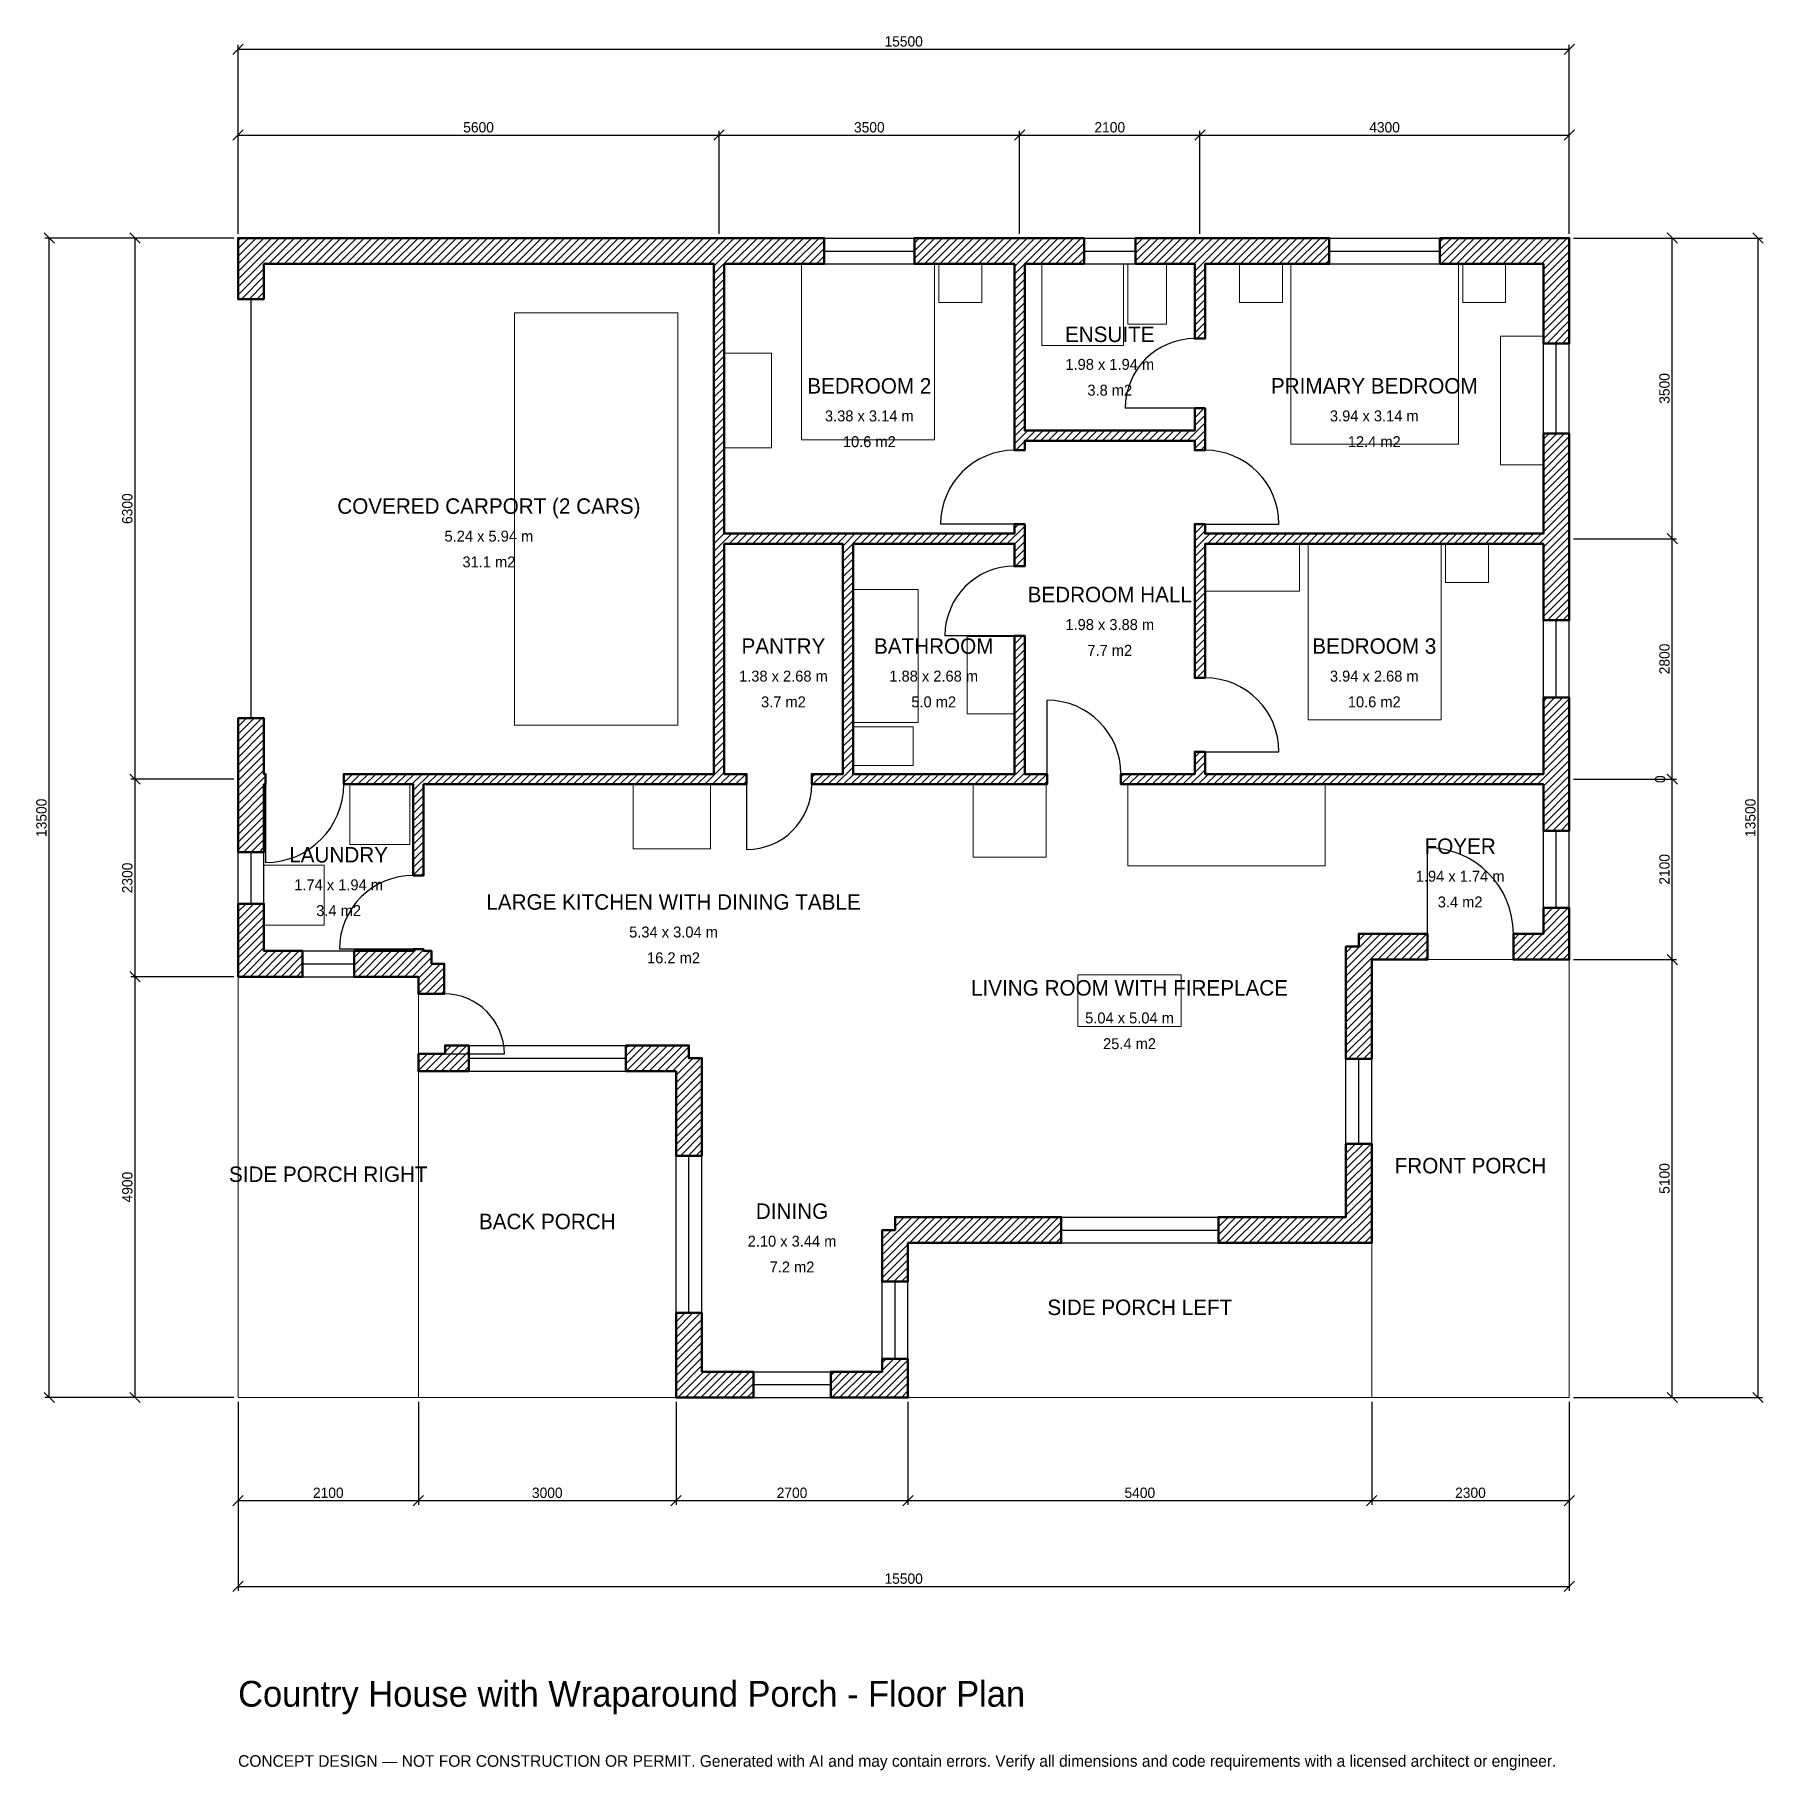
# Model space of a CAD drawing. Header units: millimetres. Extents: x -2369 to 17760, y -4341 to 15869.
import ezdxf
from ezdxf.enums import TextEntityAlignment as Align

# ---------------------------------------------------------------- set-up
doc = ezdxf.new("R2010")
doc.units = ezdxf.units.MM
doc.linetypes.add('DASHED', pattern=[1.524, 1.27, -0.254])
for name, color, linetype, lineweight in [('A-ANNO-DIMS', 1, 'Continuous', 13), ('A-ANNO-TEXT', 7, 'Continuous', 18), ('A-AREA-IDEN', 7, 'Continuous', 18), ('A-DOOR', 2, 'Continuous', 25), ('A-FLOR-FIXT', 9, 'Continuous', 13), ('A-FURN', 9, 'Continuous', 13), ('A-GLAZ', 4, 'Continuous', 25), ('A-SITE-PAVE', 8, 'Continuous', 13), ('A-WALL', 7, 'Continuous', 50), ('A-WALL-PATT', 8, 'Continuous', 13)]:
    doc.layers.add(name, color=color, linetype=linetype, lineweight=lineweight)
doc.dimstyles.new('PLAN', dxfattribs={"dimtxt": 120, "dimasz": 80, "dimexe": 50, "dimexo": 50, "dimgap": 30, "dimtad": 1, "dimdec": 0, "dimtsz": 60, "dimcen": 2.5, "dimclrd": 1, "dimclre": 1, "dimazin": 3, "dimtfac": 1, "dimtmove": 0, "dimatfit": 3})

msp = doc.modelspace()

# ---------------------------------------------------------------- hatches: boundary and pattern name
at = {"layer": 'A-WALL-PATT'}
h = msp.add_hatch(dxfattribs=at)
h.set_pattern_fill('ANSI31', color=8, scale=20)
h.paths.add_polyline_path([(6900, 0), (6900, 300), (7500, 300), (7500, 450), (7800, 450), (7800, 300), (7800.001, 300), (7800.001, 0), (7800, 0), (7800, -0.001), (7500, -0.001), (7500, 0), (6900, 0)])
h.paths.add_polyline_path([(5400, 0), (5400, -0.001), (5100, -0.001), (5100, 0), (5099.999, 0), (5099.999, 300), (5100, 300), (5100, 985), (5400, 985), (5400, 300), (6000, 300), (6000, 0), (5400, 0)])
h.paths.add_polyline_path([(5100, 3800), (4515, 3800), (4515, 4100), (5250, 4100), (5250, 3950), (5400, 3950), (5400, 2815), (5100, 2815), (5100, 3800)])
h.paths.add_polyline_path([(2400, 3800), (2400, 3799.999), (2100, 3799.999), (2100, 3800), (2099.999, 3800), (2099.999, 4000), (2410, 4000), (2410, 4100), (2685, 4100), (2685, 3800), (2400, 3800)])
h.paths.add_polyline_path([(2100, 4840), (2099.999, 4840), (2099.999, 4899.999), (2040, 4899.999), (2040, 4900), (1350, 4900), (1350, 5200), (2040, 5200), (2040, 5220), (2160, 5220), (2160, 5200), (2250, 5200), (2250, 5050), (2400, 5050), (2400, 4700), (2100, 4700), (2100, 4840)])
h.paths.add_polyline_path([(300, 4900), (300, 4899.999), (0, 4899.999), (0, 4900), (-0.001, 4900), (-0.001, 5200), (0, 5200), (0, 5750), (300, 5750), (300, 5200), (750, 5200), (750, 4900), (300, 4900)])
h.paths.add_polyline_path([(0, 7050), (0, 7140), (-0.001, 7140), (-0.001, 7260), (0, 7260), (0, 7350), (0, 7910), (300, 7910), (300, 7350), (300, 7260), (320, 7260), (320, 7140), (300, 7140), (300, 7050), (300, 6350), (0, 6350), (0, 7050)])
h.paths.add_polyline_path([(0, 13200), (-0.001, 13200), (-0.001, 13500), (0, 13500), (0, 13500.001), (300, 13500.001), (300, 13500), (5450, 13500), (5540, 13500), (5540, 13500.001), (5660, 13500.001), (5660, 13500), (5750, 13500), (6825, 13500), (6825, 13200), (5750, 13200), (5660, 13200), (5660, 10060), (7040, 10060), (7160, 10060), (9040, 10060), (9040, 10170), (9160, 10170), (9160, 10060), (9160, 9940), (9160, 9680), (9040, 9680), (9040, 9940), (7160, 9940), (7160, 7260), (7740, 7260), (7740, 7260), (9040, 7260), (9040, 8870), (9160, 8870), (9160, 7260), (9420, 7260), (9420, 7140), (9160, 7140), (9040, 7140), (7860, 7140), (7860, 7140), (7160, 7140), (7040, 7140), (6680, 7140), (6680, 7260), (7040, 7260), (7040, 9940), (5660, 9940), (5660, 7260), (5920, 7260), (5920, 7140), (5660, 7140), (5540, 7140), (2160, 7140), (2160, 6080), (2040, 6080), (2040, 7140), (2040, 7140), (1230, 7140), (1230, 7260), (2160, 7260), (2160, 7260), (5540, 7260), (5540, 9940), (5540, 10060), (5540, 13200), (5450, 13200), (300, 13200), (300, 12790), (0, 12790), (0, 13200)])
h.paths.add_polyline_path([(8950, 13500), (9040, 13500), (9040, 13500.001), (9160, 13500.001), (9160, 13500), (9250, 13500), (9850, 13500), (9850, 13200), (9250, 13200), (9160, 13200), (9160, 11260), (11140, 11260), (11140, 11520), (11260, 11520), (11260, 11260), (11260, 11140), (11260, 11030), (11140, 11030), (11140, 11140), (9160, 11140), (9160, 11030), (9040, 11030), (9040, 11140), (9040, 11260), (9040, 13200), (8950, 13200), (7875, 13200), (7875, 13500), (8950, 13500)])
h.paths.add_polyline_path([(11050, 13500), (11140, 13500), (11140, 13500.001), (11260, 13500.001), (11260, 13500), (11350, 13500), (12705, 13500), (12705, 13200), (11350, 13200), (11260, 13200), (11260, 12330), (11140, 12330), (11140, 13200), (11050, 13200), (10450, 13200), (10450, 13500), (11050, 13500)])
h.paths.add_polyline_path([(15200, 13500), (15200, 13500.001), (15500, 13500.001), (15500, 13500), (15500.001, 13500), (15500.001, 13200), (15500, 13200), (15500, 12275), (15200, 12275), (15200, 13200), (13995, 13200), (13995, 13500), (15200, 13500)])
h.paths.add_polyline_path([(15500, 10150), (15500, 10060), (15500.001, 10060), (15500.001, 9940), (15500, 9940), (15500, 9850), (15500, 9050), (15200, 9050), (15200, 9850), (15200, 9940), (11260, 9940), (11260, 8380), (11140, 8380), (11140, 9940), (11140, 10060), (11140, 10170), (11260, 10170), (11260, 10060), (15200, 10060), (15200, 10150), (15200, 11225), (15500, 11225), (15500, 10150)])
h.paths.add_polyline_path([(15500, 7350), (15500, 7260), (15500.001, 7260), (15500.001, 7140), (15500, 7140), (15500, 7050), (15500, 6600), (15200, 6600), (15200, 7050), (15200, 7140), (13140, 7140), (13140, 7140), (11260, 7140), (11140, 7140), (10280, 7140), (10280, 7260), (11140, 7260), (11140, 7520), (11260, 7520), (11260, 7260), (13260, 7260), (13260, 7260), (15200, 7260), (15200, 7350), (15200, 8150), (15500, 8150), (15500, 7350)])
h.paths.add_polyline_path([(15500, 5400), (15500.001, 5400), (15500.001, 5100), (15500, 5100), (15500, 5099.999), (15200, 5099.999), (15200, 5100), (14850, 5100), (14850, 5400), (15200, 5400), (15200, 5700), (15500, 5700), (15500, 5400)])
h.paths.add_polyline_path([(13200, 5100), (13200, 3945), (12900, 3945), (12900, 5250), (13050, 5250), (13050, 5400), (13850, 5400), (13850, 5100), (13200, 5100)])
h.paths.add_polyline_path([(13200, 2100), (13200.001, 2100), (13200.001, 1800), (13200, 1800), (13200, 1799.999), (12900, 1799.999), (12900, 1800), (11415, 1800), (11415, 2100), (12900, 2100), (12900, 2955), (13200, 2955), (13200, 2100)])
h.paths.add_polyline_path([(7800, 1800), (7800, 1350), (7500, 1350), (7500, 1950), (7650, 1950), (7650, 2100), (9585, 2100), (9585, 1800), (7800, 1800)])

# ---------------------------------------------------------------- linework, layer by layer
at = {"layer": 'A-DOOR', "linetype": 'DASHED'}
msp.add_line((150, 7910), (150, 12790), dxfattribs=at)
at = {"layer": 'A-DOOR'}
for p, q in [((11140, 11520), (10330, 11520)), ((9040, 10170), (8180, 10170)), ((11260, 10170), (12120, 10170)), ((9040, 8870), (8230, 8870)), ((9420, 7260), (9420, 8120)), ((11260, 7520), (12120, 7520)), ((320, 7140), (320, 6230)), ((5920, 7140), (5920, 6380)), ((13850, 5400), (13850, 6400)), ((2040, 5220), (1180, 5220)), ((2400, 4000), (3100, 4000))]:
    msp.add_line(p, q, dxfattribs=at)
for centre, radius, start, end in [((11140, 11520), 810, 90, 180), ((9040, 10170), 860, 90, 180), ((11260, 10170), 860, 0, 90), ((9040, 8870), 810, 90, 180), ((11260, 7520), 860, 0, 90), ((9420, 7260), 860, 0, 90), ((320, 7140), 910, 270, 360), ((5920, 7140), 760, 270, 360), ((13850, 5400), 1000, 0, 90), ((2040, 5220), 860, 90, 180), ((2400, 4000), 700, 0, 90)]:
    msp.add_arc(centre, radius, start, end, dxfattribs=at)
at = {"layer": 'A-FLOR-FIXT'}
for points in [[(9360, 12250), (10310, 12250), (10310, 13200), (9360, 13200)], [(10360, 12500), (10810, 12500), (10810, 13200), (10360, 13200)], [(7160, 7860), (7920, 7860), (7920, 9410), (7160, 9410)], [(8490, 7960), (9040, 7960), (9040, 8860), (8490, 8860)], [(7160, 7360), (7860, 7360), (7860, 7810), (7160, 7810)]]:
    msp.add_lwpolyline(points, close=True, dxfattribs=at)
at = {"layer": 'A-FURN'}
for points in [[(6560, 11150), (8110, 11150), (8110, 13200), (6560, 13200)], [(8160, 12750), (8660, 12750), (8660, 13200), (8160, 13200)], [(11660, 12750), (12160, 12750), (12160, 13200), (11660, 13200)], [(12260, 11100), (14210, 11100), (14210, 13200), (12260, 13200)], [(14260, 12750), (14760, 12750), (14760, 13200), (14260, 13200)], [(3220, 7830), (5120, 7830), (5120, 12630), (3220, 12630)], [(14700, 10860), (15200, 10860), (15200, 12360), (14700, 12360)], [(5660, 11060), (6210, 11060), (6210, 12160), (5660, 12160)], [(11260, 9390), (12360, 9390), (12360, 9940), (11260, 9940)], [(12460, 7890), (14010, 7890), (14010, 9940), (12460, 9940)], [(14060, 9490), (14560, 9490), (14560, 9940), (14060, 9940)], [(1300, 6440), (2000, 6440), (2000, 7140), (1300, 7140)], [(4600, 6390), (5500, 6390), (5500, 7140), (4600, 7140)], [(8560, 6290), (9410, 6290), (9410, 7140), (8560, 7140)], [(10360, 6190), (12660, 6190), (12660, 7140), (10360, 7140)], [(300, 5500), (1000, 5500), (1000, 6200), (300, 6200)], [(9780, 4320), (10980, 4320), (10980, 4920), (9780, 4920)]]:
    msp.add_lwpolyline(points, close=True, dxfattribs=at)
at = {"layer": 'A-GLAZ'}
for p, q in [((6825, 13500), (7875, 13500)), ((6825, 13350), (7875, 13350)), ((9850, 13500), (10450, 13500)), ((9850, 13350), (10450, 13350)), ((12705, 13500), (13995, 13500)), ((12705, 13350), (13995, 13350)), ((6825, 13200), (7875, 13200)), ((9850, 13200), (10450, 13200)), ((12705, 13200), (13995, 13200)), ((15200, 11225), (15200, 12275)), ((15350, 11225), (15350, 12275)), ((15500, 11225), (15500, 12275)), ((15200, 8150), (15200, 9050)), ((15350, 8150), (15350, 9050)), ((15500, 8150), (15500, 9050)), ((15200, 5700), (15200, 6600)), ((15350, 5700), (15350, 6600)), ((15500, 5700), (15500, 6600)), ((0, 5750), (0, 6350)), ((150, 5750), (150, 6350)), ((300, 5750), (300, 6350)), ((750, 5200), (1350, 5200)), ((750, 5050), (1350, 5050)), ((750, 4900), (1350, 4900)), ((2685, 4100), (4515, 4100)), ((2685, 3950), (4515, 3950)), ((12900, 2955), (12900, 3945)), ((13050, 2955), (13050, 3945)), ((13200, 2955), (13200, 3945)), ((2685, 3800), (4515, 3800)), ((5100, 985), (5100, 2815)), ((5250, 985), (5250, 2815)), ((5400, 985), (5400, 2815)), ((9585, 2100), (11415, 2100)), ((9585, 1950), (11415, 1950)), ((9585, 1800), (11415, 1800)), ((7500, 450), (7500, 1350)), ((7650, 450), (7650, 1350)), ((7800, 450), (7800, 1350)), ((6000, 300), (6900, 300)), ((6000, 150), (6900, 150)), ((6000, 0), (6900, 0))]:
    msp.add_line(p, q, dxfattribs=at)
at = {"layer": 'A-SITE-PAVE', "linetype": 'DASHED'}
for points in [[(13200, 0), (15500, 0), (15500, 5100), (13200, 5100)], [(0, 0), (2100, 0), (2100, 4900), (0, 4900)], [(2100, 0), (5100, 0), (5100, 3800), (2100, 3800)], [(7800, 0), (13200, 0), (13200, 1800), (7800, 1800)]]:
    msp.add_lwpolyline(points, close=True, dxfattribs=at)
at = {"layer": 'A-WALL'}
for points in [[(0, 13200), (-0.001, 13200), (-0.001, 13500), (0, 13500), (0, 13500.001), (300, 13500.001), (300, 13500), (5450, 13500), (5540, 13500), (5540, 13500.001), (5660, 13500.001), (5660, 13500), (5750, 13500), (6825, 13500), (6825, 13200), (5750, 13200), (5660, 13200), (5660, 10060), (7040, 10060), (7160, 10060), (9040, 10060), (9040, 10170), (9160, 10170), (9160, 10060), (9160, 9940), (9160, 9680), (9040, 9680), (9040, 9940), (7160, 9940), (7160, 7260), (7740, 7260), (7740, 7260), (9040, 7260), (9040, 8870), (9160, 8870), (9160, 7260), (9420, 7260), (9420, 7140), (9160, 7140), (9040, 7140), (7860, 7140), (7860, 7140), (7160, 7140), (7040, 7140), (6680, 7140), (6680, 7260), (7040, 7260), (7040, 9940), (5660, 9940), (5660, 7260), (5920, 7260), (5920, 7140), (5660, 7140), (5540, 7140), (2160, 7140), (2160, 6080), (2040, 6080), (2040, 7140), (2040, 7140), (1230, 7140), (1230, 7260), (2160, 7260), (2160, 7260), (5540, 7260), (5540, 9940), (5540, 10060), (5540, 13200), (5450, 13200), (300, 13200), (300, 12790), (0, 12790), (0, 13200)], [(8950, 13500), (9040, 13500), (9040, 13500.001), (9160, 13500.001), (9160, 13500), (9250, 13500), (9850, 13500), (9850, 13200), (9250, 13200), (9160, 13200), (9160, 11260), (11140, 11260), (11140, 11520), (11260, 11520), (11260, 11260), (11260, 11140), (11260, 11030), (11140, 11030), (11140, 11140), (9160, 11140), (9160, 11030), (9040, 11030), (9040, 11140), (9040, 11260), (9040, 13200), (8950, 13200), (7875, 13200), (7875, 13500), (8950, 13500)], [(11050, 13500), (11140, 13500), (11140, 13500.001), (11260, 13500.001), (11260, 13500), (11350, 13500), (12705, 13500), (12705, 13200), (11350, 13200), (11260, 13200), (11260, 12330), (11140, 12330), (11140, 13200), (11050, 13200), (10450, 13200), (10450, 13500), (11050, 13500)], [(15200, 13500), (15200, 13500.001), (15500, 13500.001), (15500, 13500), (15500.001, 13500), (15500.001, 13200), (15500, 13200), (15500, 12275), (15200, 12275), (15200, 13200), (13995, 13200), (13995, 13500), (15200, 13500)], [(15500, 10150), (15500, 10060), (15500.001, 10060), (15500.001, 9940), (15500, 9940), (15500, 9850), (15500, 9050), (15200, 9050), (15200, 9850), (15200, 9940), (11260, 9940), (11260, 8380), (11140, 8380), (11140, 9940), (11140, 10060), (11140, 10170), (11260, 10170), (11260, 10060), (15200, 10060), (15200, 10150), (15200, 11225), (15500, 11225), (15500, 10150)], [(15500, 7350), (15500, 7260), (15500.001, 7260), (15500.001, 7140), (15500, 7140), (15500, 7050), (15500, 6600), (15200, 6600), (15200, 7050), (15200, 7140), (13140, 7140), (13140, 7140), (11260, 7140), (11140, 7140), (10280, 7140), (10280, 7260), (11140, 7260), (11140, 7520), (11260, 7520), (11260, 7260), (13260, 7260), (13260, 7260), (15200, 7260), (15200, 7350), (15200, 8150), (15500, 8150), (15500, 7350)], [(0, 7050), (0, 7140), (-0.001, 7140), (-0.001, 7260), (0, 7260), (0, 7350), (0, 7910), (300, 7910), (300, 7350), (300, 7260), (320, 7260), (320, 7140), (300, 7140), (300, 7050), (300, 6350), (0, 6350), (0, 7050)], [(300, 4900), (300, 4899.999), (0, 4899.999), (0, 4900), (-0.001, 4900), (-0.001, 5200), (0, 5200), (0, 5750), (300, 5750), (300, 5200), (750, 5200), (750, 4900), (300, 4900)], [(15500, 5400), (15500.001, 5400), (15500.001, 5100), (15500, 5100), (15500, 5099.999), (15200, 5099.999), (15200, 5100), (14850, 5100), (14850, 5400), (15200, 5400), (15200, 5700), (15500, 5700), (15500, 5400)], [(13200, 5100), (13200, 3945), (12900, 3945), (12900, 5250), (13050, 5250), (13050, 5400), (13850, 5400), (13850, 5100), (13200, 5100)], [(2100, 4840), (2099.999, 4840), (2099.999, 4899.999), (2040, 4899.999), (2040, 4900), (1350, 4900), (1350, 5200), (2040, 5200), (2040, 5220), (2160, 5220), (2160, 5200), (2250, 5200), (2250, 5050), (2400, 5050), (2400, 4700), (2100, 4700), (2100, 4840)], [(2400, 3800), (2400, 3799.999), (2100, 3799.999), (2100, 3800), (2099.999, 3800), (2099.999, 4000), (2410, 4000), (2410, 4100), (2685, 4100), (2685, 3800), (2400, 3800)], [(5100, 3800), (4515, 3800), (4515, 4100), (5250, 4100), (5250, 3950), (5400, 3950), (5400, 2815), (5100, 2815), (5100, 3800)], [(13200, 2100), (13200.001, 2100), (13200.001, 1800), (13200, 1800), (13200, 1799.999), (12900, 1799.999), (12900, 1800), (11415, 1800), (11415, 2100), (12900, 2100), (12900, 2955), (13200, 2955), (13200, 2100)], [(7800, 1800), (7800, 1350), (7500, 1350), (7500, 1950), (7650, 1950), (7650, 2100), (9585, 2100), (9585, 1800), (7800, 1800)], [(5400, 0), (5400, -0.001), (5100, -0.001), (5100, 0), (5099.999, 0), (5099.999, 300), (5100, 300), (5100, 985), (5400, 985), (5400, 300), (6000, 300), (6000, 0), (5400, 0)], [(6900, 0), (6900, 300), (7500, 300), (7500, 450), (7800, 450), (7800, 300), (7800.001, 300), (7800.001, 0), (7800, 0), (7800, -0.001), (7500, -0.001), (7500, 0), (6900, 0)]]:
    msp.add_lwpolyline(points, close=True, dxfattribs=at)

# ---------------------------------------------------------------- texts
at = {"layer": 'A-ANNO-TEXT'}
for s, height, p in [('Country House with Wraparound Porch - Floor Plan', 300, (0, -3600)), ('CONCEPT DESIGN — NOT FOR CONSTRUCTION OR PERMIT. Generated with AI and may contain errors. Verify all dimensions and code requirements with a licensed architect or engineer.', 135, (0, -4300))]:
    msp.add_text(s, height=height, dxfattribs=at).set_placement(p)
at = {"layer": 'A-AREA-IDEN'}
for s, height, p in [('ENSUITE', 180, (10150, 12380)), ('1.98 x 1.94 m', 127.5, (10150, 12030)), ('BEDROOM 2', 180, (7350, 11780)), ('3.8 m2', 127.5, (10150, 11730)), ('PRIMARY BEDROOM', 180, (13230, 11780)), ('3.38 x 3.14 m', 127.5, (7350, 11430)), ('3.94 x 3.14 m', 127.5, (13230, 11430)), ('10.6 m2', 127.5, (7350, 11130)), ('12.4 m2', 127.5, (13230, 11130)), ('COVERED CARPORT (2 CARS)', 180, (2920, 10380)), ('5.24 x 5.94 m', 127.5, (2920, 10030)), ('31.1 m2', 127.5, (2920, 9730)), ('BEDROOM HALL', 180, (10150, 9350)), ('1.98 x 3.88 m', 127.5, (10150, 9000)), ('PANTRY', 180, (6350, 8750)), ('BATHROOM', 180, (8100, 8750)), ('7.7 m2', 127.5, (10150, 8700)), ('BEDROOM 3', 180, (13230, 8750)), ('1.38 x 2.68 m', 127.5, (6350, 8400)), ('1.88 x 2.68 m', 127.5, (8100, 8400)), ('3.94 x 2.68 m', 127.5, (13230, 8400)), ('3.7 m2', 127.5, (6350, 8100)), ('5.0 m2', 127.5, (8100, 8100)), ('10.6 m2', 127.5, (13230, 8100)), ('FOYER', 180, (14230, 6420)), ('LAUNDRY', 180, (1170, 6320)), ('1.94 x 1.74 m', 127.5, (14230, 6070)), ('1.74 x 1.94 m', 127.5, (1170, 5970)), ('LARGE KITCHEN WITH DINING TABLE', 180, (5070, 5770)), ('3.4 m2', 127.5, (1170, 5670)), ('3.4 m2', 127.5, (14230, 5770)), ('5.34 x 3.04 m', 127.5, (5070, 5420)), ('16.2 m2', 127.5, (5070, 5120)), ('LIVING ROOM WITH FIREPLACE', 180, (10380, 4770)), ('5.04 x 5.04 m', 127.5, (10380, 4420)), ('25.4 m2', 127.5, (10380, 4120)), ('SIDE PORCH RIGHT', 180, (1050, 2600)), ('FRONT PORCH', 180, (14350, 2700)), ('DINING', 180, (6450, 2170)), ('BACK PORCH', 180, (3600, 2050)), ('2.10 x 3.44 m', 127.5, (6450, 1820)), ('7.2 m2', 127.5, (6450, 1520)), ('SIDE PORCH LEFT', 180, (10500, 1050))]:
    msp.add_text(s, height=height, dxfattribs=at).set_placement(p, align=Align.MIDDLE_CENTER)

# ---------------------------------------------------------------- dimensions: what is measured, and where the dimension line sits
at = {"layer": 'A-ANNO-DIMS'}
for base, p1, p2, text in [((0, 15700), (0, 13500), (15500, 13500), '15500'), ((0, 14700), (0, 13500), (5600, 13500), '5600'), ((5600, 14700), (5600, 13500), (9100, 13500), '3500'), ((9100, 14700), (9100, 13500), (11200, 13500), '2100'), ((11200, 14700), (11200, 13500), (15500, 13500), '4300'), ((0, -1200), (0, 0), (2100, 0), '2100'), ((0, -2200), (0, 0), (15500, 0), '15500'), ((2100, -1200), (2100, 0), (5100, 0), '3000'), ((5100, -1200), (5100, 0), (7800, 0), '2700'), ((7800, -1200), (7800, 0), (13200, 0), '5400'), ((13200, -1200), (13200, 0), (15500, 0), '2300')]:
    msp.add_linear_dim(base=base, p1=p1, p2=p2, text=text, dimstyle='PLAN', dxfattribs=at).render()
for base, p1, p2, text in [((-2200, 0), (0, 0), (0, 13500), '13500'), ((-1200, 7200), (0, 7200), (0, 13500), '6300'), ((16700, 10000), (15500, 10000), (15500, 13500), '3500'), ((17700, 0), (15500, 0), (15500, 13500), '13500'), ((16700, 7200), (15500, 7200), (15500, 10000), '2800'), ((-1200, 4900), (0, 4900), (0, 7200), '2300'), ((16700, 5100), (15500, 5100), (15500, 7200), '2100'), ((16700, 7200), (15500, 7200), (15500, 7200), '0'), ((16700, 0), (15500, 0), (15500, 5100), '5100'), ((-1200, 0), (0, 0), (0, 4900), '4900')]:
    msp.add_linear_dim(base=base, p1=p1, p2=p2, angle=90, text=text, dimstyle='PLAN', dxfattribs=at).render()

doc.saveas('drawing.dxf')
